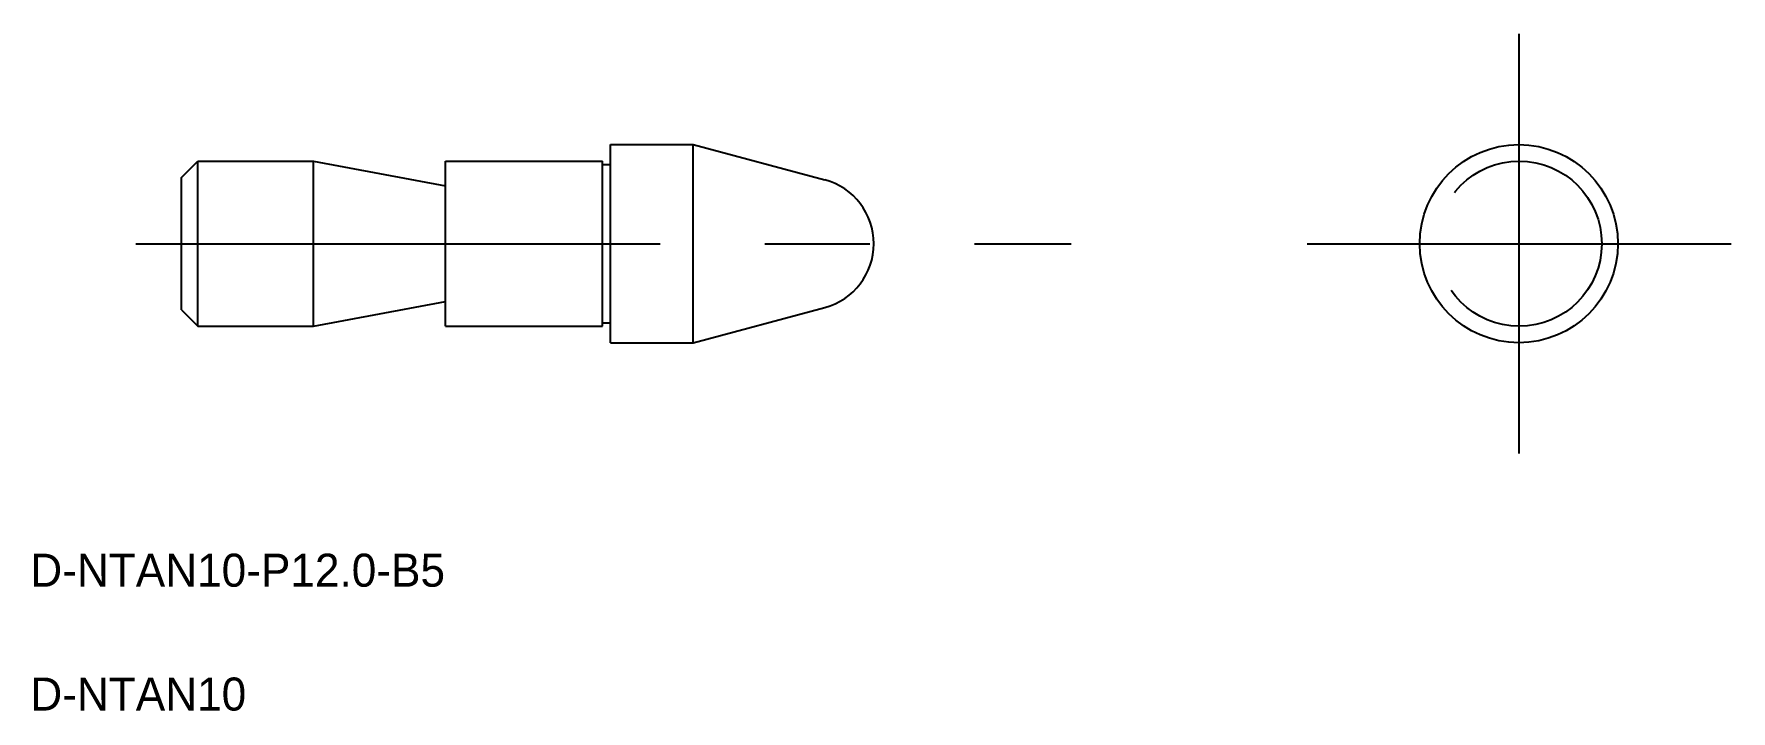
# Model space of a CAD drawing. Extents: x 5 to 108, y 32 to 73.
import ezdxf

# ---------------------------------------------------------------- set-up
doc = ezdxf.new("R2010")
doc.units = 0
doc.linetypes.add('CENTER', pattern=[50.8, 31.75, -6.35, 6.35, -6.35])
doc.linetypes.add('DASHED', pattern=[19.05, 12.7, -6.35])
doc.layers.get('0').update_dxf_attribs({"linetype": 'CONTINUOUS'})
doc.layers.add('CENTER', color=1, linetype='CENTER')

msp = doc.modelspace()

# ---------------------------------------------------------------- linework, layer by layer
at = {"color": 7, "linetype": 'CONTINUOUS'}
for p, q in [((40.15, 54.51), (40.15, 66.51)), ((40.15, 66.51), (45.15, 66.51)), ((45.15, 54.51), (45.15, 66.51)), ((45.15, 66.51), (53.13, 64.37)), ((45.68, 66.36), (45.68, 66.36)), ((46.21, 66.22), (46.21, 66.22)), ((14.15, 64.51), (15.15, 65.51)), ((15.15, 55.51), (15.15, 65.51)), ((15.15, 65.51), (22.15, 65.51)), ((22.15, 55.51), (22.15, 65.51)), ((22.15, 65.51), (30.15, 64.01)), ((30.15, 55.51), (30.15, 65.51)), ((30.15, 65.51), (39.65, 65.51)), ((39.65, 55.51), (39.65, 65.51)), ((39.65, 65.31), (40.15, 65.31)), ((14.15, 56.51), (14.15, 64.51)), ((22.15, 55.51), (30.15, 57.01)), ((45.15, 54.51), (53.13, 56.64)), ((14.15, 56.51), (15.15, 55.51)), ((39.65, 55.71), (40.15, 55.71)), ((15.15, 55.51), (22.15, 55.51)), ((30.15, 55.51), (39.65, 55.51)), ((40.15, 54.51), (45.15, 54.51))]:
    msp.add_line(p, q, dxfattribs=at)
msp.add_circle((95.16, 60.51), 6, dxfattribs=at)
at = {"color": 3, "linetype": 'DASHED'}
msp.add_circle((95.18, 60.51), 5, dxfattribs=at)
at = {"color": 7, "linetype": 'CONTINUOUS'}
msp.add_arc((52.09, 60.51), 4, 285, 75, dxfattribs=at)
at = {"layer": 'CENTER', "color": 1, "linetype": 'CENTER'}
for p, q in [((95.16, 73.21), (95.16, 47.81)), ((11.39, 60.51), (68.05, 60.51)), ((82.34, 60.51), (108.01, 60.51))]:
    msp.add_line(p, q, dxfattribs=at)

# ---------------------------------------------------------------- texts
at = {"color": 7, "linetype": 'CONTINUOUS'}
for s, p in [('D-NTAN10-P12.0-B5', (5, 39.74)), ('D-NTAN10', (5, 32.24))]:
    msp.add_text(s, height=2, dxfattribs=at).set_placement(p)

doc.saveas('drawing.dxf')
